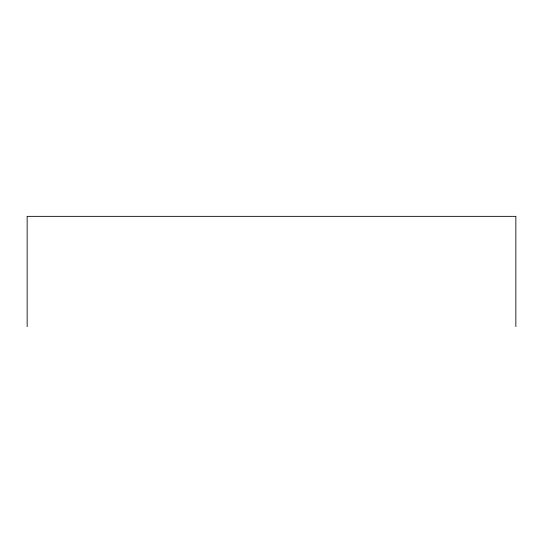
<?xml version="1.0" encoding="UTF-8"?>
<svg xmlns="http://www.w3.org/2000/svg" width="543" height="543" viewBox="0 0 543 543"><rect width="100%" height="100%" fill="white"/><g stroke="black" fill="none" stroke-linecap="round" stroke-linejoin="round"><path stroke-width="0.81" d="M515.85 326.648L515.85 216.352L27.15 216.352L27.15 326.648"/></g></svg>
